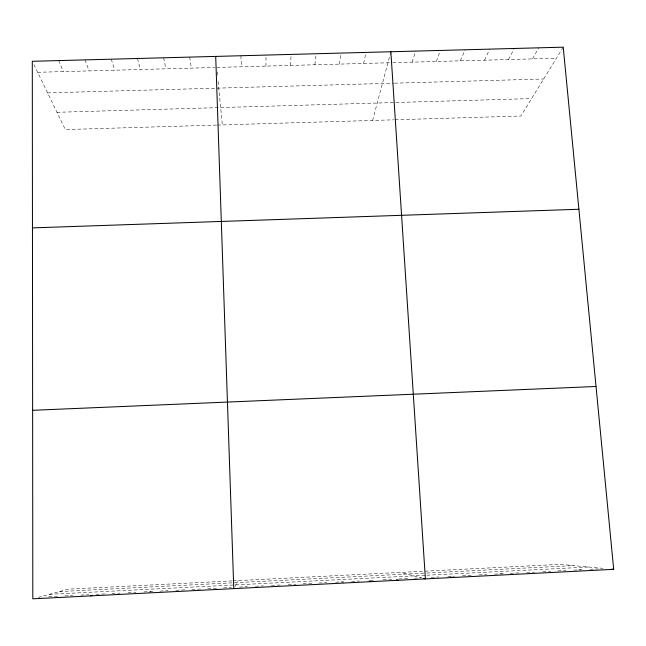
<?xml version="1.0" encoding="UTF-8"?>
<svg xmlns="http://www.w3.org/2000/svg" width="646" height="646" viewBox="0 0 646 646"><rect width="100%" height="100%" fill="white"/><g stroke="black" fill="none" stroke-linecap="round" stroke-linejoin="round"><path stroke-width="0.48" stroke-dasharray="3.23 2.42" d="M265.942 66.11L266.031 55.072M290.45 65.44L291.112 54.409M314.893 64.778L316.128 53.739M339.287 64.115L341.096 53.077M363.633 63.461L365.999 52.415M372.613 120.447L390.604 52.673M412.148 62.145L415.644 51.099M436.333 61.491L440.378 50.436M460.453 60.837L465.063 49.782M484.524 60.183L489.692 49.128M508.547 59.537L514.256 48.474M234.95 586.479L238.148 580.592M532.514 58.883L538.772 47.82M563.231 47.174L520.854 116.046L394.876 119.785M148.814 592.616L150.97 591.55M232.132 580.899L68.452 589.144L38.623 597.251L41.643 597.098M233.133 580.843L560.268 564.354L604.091 568.44M59.529 591.575L425.682 573.083M426.683 573.034L573.688 565.605M49.427 594.312L425.843 575.271M426.853 575.215L588.837 567.018M48.692 596.734L57.752 596.282M64.802 595.919L72.837 595.515M80.879 595.103L88.914 594.7M95.939 594.344L104.959 593.884M111.968 593.529L119.986 593.125M127.989 592.721L135.983 592.309M143.977 591.906L152.965 591.453M159.942 591.098L167.92 590.694M175.89 590.291L184.845 589.838M191.805 589.483L200.753 589.031M207.713 588.676L216.636 588.223M223.581 587.868L231.518 587.464M239.472 587.069L247.434 586.665M255.404 586.253L263.366 585.857M271.312 585.454L280.251 584.993M288.197 584.598L296.126 584.194M303.063 583.839L311.978 583.386M318.906 583.039L326.811 582.635M335.71 582.183L343.615 581.788M351.505 581.384L359.394 580.988M370.239 580.431L375.156 580.189M383.021 579.785L391.88 579.341M398.752 578.986L407.586 578.541M414.457 578.194L421.329 577.847L400.399 572.413M431.116 577.346L438.949 576.951M447.759 576.507L451.667 576.305M452.644 576.256L454.598 576.159M462.407 575.764L471.2 575.32M479.001 574.924L486.793 574.528M494.586 574.133L503.347 573.688M510.154 573.341L518.899 572.897M526.676 572.501L534.726 572.098M542.785 571.686L550.836 571.274M557.878 570.919L565.912 570.515M573.947 570.103L581.973 569.699M589.992 569.296L598.01 568.884M216.515 125.082L65.319 129.571L33.939 64.673M217.484 125.058L393.915 119.817M47.586 92.895L393.503 83.205M394.512 83.172L543.649 78.998M56.969 112.299L531.601 98.58M37.621 72.287L214.819 67.491M216.773 67.434L391.791 62.694M392.768 62.67L556.424 58.237M578.969 569.853L580.972 570.063M500.432 573.834L502.168 574.1M341.645 581.885L343.68 583.047M58.689 60.587L63.389 71.593M85.014 59.884L89.1 70.898M111.274 59.19L114.754 70.204M137.477 58.495L140.352 69.51M163.616 57.801L165.885 68.815M189.69 57.106L191.361 68.129M217.201 71.876L217.654 76.503M218.122 81.42L222.329 124.912M240.901 55.742L241.386 66.772"/><path stroke-width="0.97" d="M90.602 595.895L92.338 595.289M613.7 569.336L32.809 598.826L32.3 61.289L563.231 47.174L613.7 569.336L611.77 569.158M32.631 410.307L596.024 386.486M32.462 227.885L578.897 209.264M450.601 577.112L452.491 577.524M423.768 578.477L425.391 578.897L390.854 51.753M396.523 579.737L398.219 580.278M369.173 580.907L370.99 581.658M215.707 56.412L233.779 588.627"/></g></svg>
